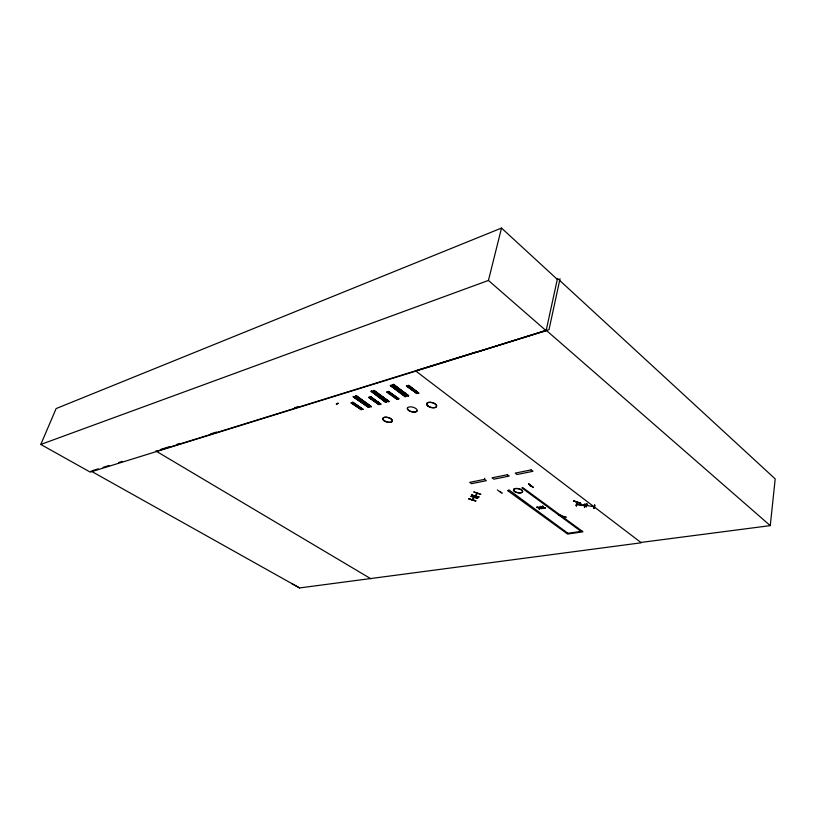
<?xml version="1.0" encoding="UTF-8"?>
<svg xmlns="http://www.w3.org/2000/svg" width="816" height="816" viewBox="0 0 816 816"><rect width="100%" height="100%" fill="white"/><g stroke="black" fill="none" stroke-linecap="round" stroke-linejoin="round"><path stroke-width="1.22" d="M573.679 501.095L580.788 503.35L573.709 500.81M640.774 542.456L770.263 525.626L775.2 478.91L557.501 278.429L546.118 330.704L90.209 472.097L40.8 444.455L56.12 408.571L501.524 228.062L557.297 279.368M472.199 499.82L473.953 497.281M480.736 494.323L473.902 492.089M477.635 498.26L470.761 496.22L477.717 498.199M474.3 497.362L472.576 499.933M475.269 495.955L477.023 493.333M477.37 493.425L475.504 496.067M576.249 505.757C578.248 497.036 575.076 507.685 576.739 505.471M576.29 505.726L577.228 502.411M577.269 502.248L576.606 505.767M583.838 504.778L583.746 505.594L583.899 504.767L584.562 504.931M577.075 504.349C578.564 505.471 585.623 504.941 584.45 505.573M584.215 506.858L584.562 507.307L585.143 504.053M593.834 508.419L594.864 505.226L594.252 508.49L593.905 508.042M593.946 508.388L594.538 504.829M586.979 503.431L586.327 507.022L586.541 503.686M586.908 504.706C586.306 506.491 588.836 504.869 586.745 504.716M587.316 505.471L587.53 505.165M566.12 516.936C565.661 519.139 549.8 510.571 565.927 517.375M593.456 506.777L594.16 506.756L586.684 505.481M543.14 507.052L543.079 507.623L544.853 507.827M544.782 508.184L545.292 507.746M538.907 507.552L539.09 509.153L539.631 508.715M543.354 508.082L542.813 508.521L542.579 507.481L540.529 506.44M540.457 506.797L540.967 506.359M539.407 507.695L539.345 508.266L541.12 508.46M540.896 506.726L542.569 507.277L542.436 506.104M542.579 507.481L542.64 506.909M545.221 508.113L543.068 507.419L542.905 506.032M538.846 508.123L536.806 507.083M536.734 507.44L537.244 507.001M537.173 507.368L538.835 507.909L539.162 506.675L539.335 508.052L541.477 508.745M560.041 278.695L549.005 329.664L416.762 370.454L476.126 352.022M567.946 533.307L508.868 489.865M497.372 489.926L501.952 493.323L502.35 492.905M484.48 479.359L486.336 480.685L471.546 483.664L469.7 482.358L484.48 479.359L484.735 478.268M469.027 498.525L468.843 499.025L475.84 500.636M478.9 496.74C479.135 497.454 470.975 496.403 472.036 494.618M480.746 494.323L473.882 491.915M477.227 352.063L546.21 330.266L770.263 525.626M40.8 444.455L488.437 280.439L501.524 228.062M475.657 501.116L468.955 498.811L475.759 500.983M336.794 403.818L336.345 403.981M336.365 404.042L337.283 404.185L336.631 403.777M577.249 502.421L577.014 502.299M361.131 409.714L350.921 402.757L361.59 409.673M362.671 409.377L352.359 402.339L362.936 409.214M370.178 397.015L370.709 396.678L380.644 404.165L370.158 397.004L380.858 404.114M396.923 399.33L386.621 392.068L387.284 391.874M398.83 398.789L388.151 391.619L398.463 398.891M368.954 397.361L379.369 404.532M368.781 407.419L353.195 396.749L369.148 407.306L354.011 396.392M368.465 407.368L353.226 396.77M417.18 393.465L407.051 385.866M408.112 385.652L418.271 393.251L408.061 385.652L408.653 385.315L418.618 393.139M398.32 399.034L388.416 391.558M355.47 396.107L370.831 406.847L355.409 396.117L356.245 395.627L371.372 406.694L355.98 395.974M385.866 402.472L371.229 391.272M385.835 402.451L371.025 391.201L371.637 390.895L386.825 402.176L371.627 391.027M406.766 386.05L417.068 393.587L406.501 386.131M388.569 401.707L373.514 390.609M373.687 390.568L388.742 401.666L373.31 390.548L374.014 390.497M390.313 385.468L405.358 396.8L390.252 385.468L406.368 396.505L391.058 385.111M405.644 396.576L391.221 385.223M392.618 384.805L408.153 396.035L392.608 384.795L393.496 384.285L408.745 395.852L393.016 384.703M388.906 401.482L373.31 390.548M499.973 491.497L500.677 491.558L500.106 491.64M530.818 485.836L530.176 485.918M368.689 397.453L379.154 404.583M387.161 391.813L397.361 399.31M388.314 391.486L388.824 391.425M388.773 391.445L398.953 398.851M354.113 396.515L353.481 396.545M378.777 404.705L368.822 397.321M380.399 404.144L370.311 396.882M407.021 385.876L417.333 393.506M393.22 384.642L408.296 395.984M418.506 393.19L408.326 385.591M418.914 393.067L408.653 385.397M371.351 406.715L356.174 395.77M389.069 401.584L373.861 390.385M576.943 504.176L584.348 505.543M338.12 403.563L337.447 403.226L338.436 403.318M530.737 485.836L530.349 485.928M92.269 470.71L98.267 468.843M103.061 467.354L109.048 465.487M118.646 462.509L122.237 461.387M160.67 449.432L169.187 446.78M176.491 444.516L180.142 443.384M210.548 433.918L216.628 432.031M294.484 407.806L298.136 406.674M156.386 451.289L415.548 370.831L641.305 542.783L299.605 587.938L291.536 583.45M508.745 490.416L507.644 490.62L567.661 534.062L582.991 531.808L522.964 487.713L521.832 487.927L581.033 531.369M566.845 533.47L582.165 531.196M533.123 487.397L528.503 483.908L533.123 487.366M573.801 500.993L580.788 503.339M91.066 471.087L299.605 587.938M155.805 450.952L370.862 578.758M584.562 507.287L584.797 503.931M352.849 402.104L363.038 409.265M369.179 397.208L379.399 404.512M370.668 396.77L380.888 404.083M374.065 390.446L389.12 401.543M371.341 391.231L386.447 402.288M533.389 487.407L528.554 483.664M393.424 384.428L408.581 395.77M488.437 280.439L546.118 330.704M539.345 508.266L539.56 509.082M543.079 507.623L543.283 508.439M417.037 410.999A5.08 2.428 15 0 1 411.539 411.631A5.08 2.428 15 0 1 407.368 408.275M478.829 497.026L471.862 495.057L478.829 497.026M507.368 474.718L492.017 477.829L493.874 479.176L509.225 476.075L507.368 474.718M531.134 469.894L515.192 473.127L517.048 474.504L532.991 471.291L531.134 469.894M515.314 491.966A4.672 2.02 12.1 0 0 522.597 491.803A4.672 2.02 12.1 0 0 516.191 488.58A4.672 2.02 12.1 0 0 515.314 491.966M515.335 491.813A4.702 2.03 12.1 0 0 522.658 491.65A4.702 2.03 12.1 0 0 516.212 488.407A4.702 2.03 12.1 0 0 515.335 491.813M427.951 406.042A5.141 2.489 14.5 0 0 436.427 406.735A5.141 2.489 14.5 0 0 430.562 402.329A5.141 2.489 14.5 0 0 427.951 406.042M427.951 406.052A5.131 2.489 14.5 0 0 436.417 406.735A5.131 2.489 14.5 0 0 430.562 402.349A5.131 2.489 14.5 0 0 427.951 406.052M384.152 420.77A4.906 2.285 15.6 0 0 392.149 421.474A4.906 2.285 15.6 0 0 386.356 417.323A4.906 2.285 15.6 0 0 384.152 420.77M384.183 420.617A4.937 2.295 15.6 0 0 392.221 421.311A4.937 2.295 15.6 0 0 386.396 417.139A4.937 2.295 15.6 0 0 384.183 420.617M408.694 410.468A5.049 2.417 15 0 0 416.966 411.162A5.049 2.417 15 0 0 411.121 406.847A5.049 2.417 15 0 0 408.694 410.468"/></g></svg>
